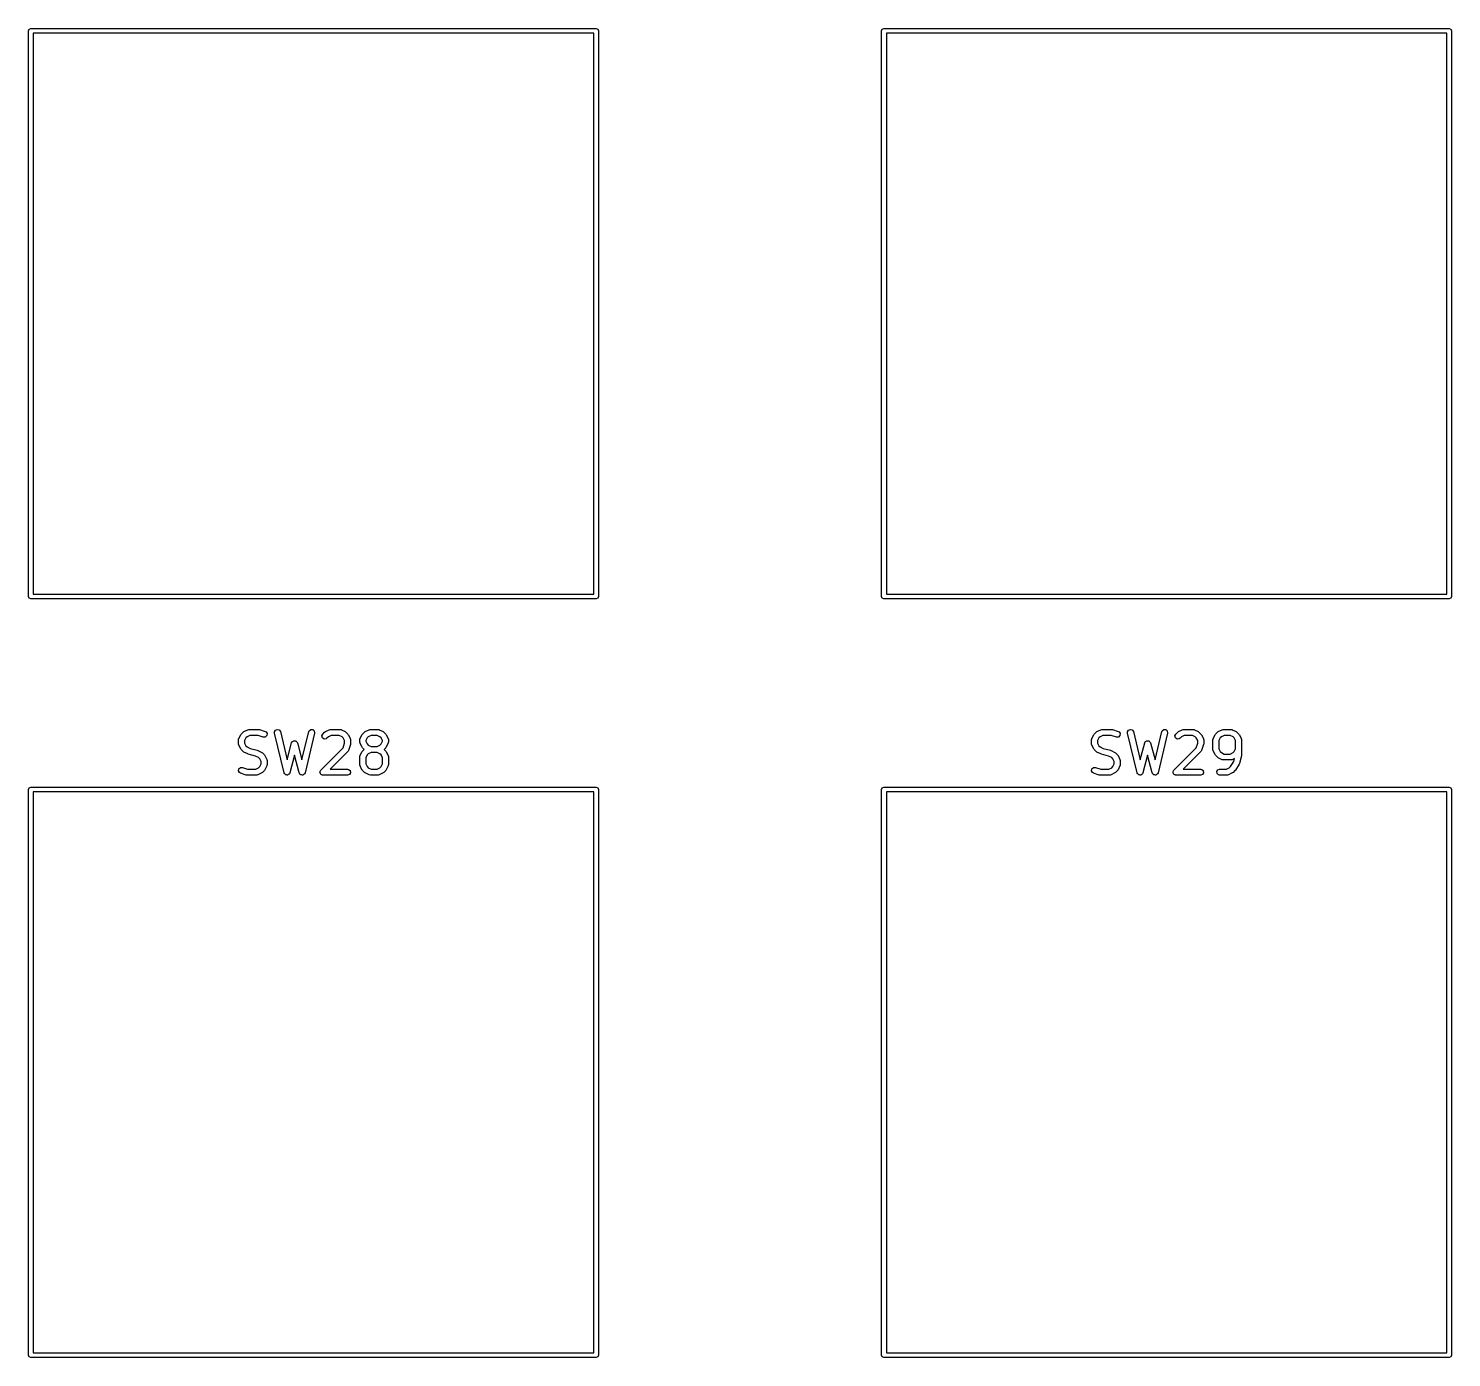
# Model space of a CAD drawing. Extents: x 60 to 196, y -152 to -29.
# Drawn here: x 80.95 to 116.7, y -121.46 to -88.09 of the extents above; entities that cross this region are included whole.
import ezdxf

# ---------------------------------------------------------------- set-up
doc = ezdxf.new("R2010")
doc.units = 0
doc.layers.add('BLACK', color=7, linetype='CONTINUOUS')

msp = doc.modelspace()

# ---------------------------------------------------------------- linework, layer by layer
at = {"layer": 'BLACK', "linetype": 'CONTINUOUS'}
for p, q in [((80.9462, -88.15), (80.9638, -88.1076)), ((80.9462, -102.35), (80.9462, -88.15)), ((80.9638, -88.1076), (81.0062, -88.09)), ((81.0062, -88.09), (95.2062, -88.09)), ((81.0662, -88.21), (81.0662, -102.29)), ((95.1462, -88.21), (81.0662, -88.21)), ((95.1462, -102.29), (95.1462, -88.21)), ((95.2062, -88.09), (95.2487, -88.1076)), ((95.2487, -88.1076), (95.2662, -88.15)), ((95.2662, -88.15), (95.2662, -102.35)), ((102.377, -88.15), (102.395, -88.1076)), ((102.377, -102.35), (102.377, -88.15)), ((102.395, -88.1076), (102.438, -88.09)), ((102.438, -88.09), (116.637, -88.09)), ((102.498, -88.21), (102.498, -102.29)), ((116.578, -88.21), (102.498, -88.21)), ((116.578, -102.29), (116.578, -88.21)), ((116.637, -88.09), (116.68, -88.1076)), ((116.68, -88.1076), (116.697, -88.15)), ((116.697, -88.15), (116.697, -102.35)), ((80.9638, -102.392), (80.9462, -102.35)), ((81.0062, -102.41), (80.9638, -102.392)), ((95.2062, -102.41), (81.0062, -102.41)), ((81.0662, -102.29), (95.1462, -102.29)), ((95.2487, -102.392), (95.2062, -102.41)), ((95.2662, -102.35), (95.2487, -102.392)), ((102.395, -102.392), (102.377, -102.35)), ((102.438, -102.41), (102.395, -102.392)), ((116.637, -102.41), (102.438, -102.41)), ((102.498, -102.29), (116.578, -102.29)), ((116.68, -102.392), (116.637, -102.41)), ((116.697, -102.35), (116.68, -102.392)), ((86.2773, -105.824), (86.2906, -105.806)), ((86.2906, -105.806), (86.2913, -105.805)), ((86.2913, -105.805), (86.3389, -105.757)), ((86.3389, -105.757), (86.3573, -105.744)), ((86.3573, -105.744), (86.3584, -105.743)), ((86.3584, -105.743), (86.4537, -105.696)), ((86.4537, -105.696), (86.4786, -105.688)), ((86.4786, -105.688), (86.483, -105.689)), ((86.483, -105.689), (86.4872, -105.688)), ((86.4872, -105.688), (86.7253, -105.688)), ((86.7253, -105.688), (86.7474, -105.692)), ((86.7474, -105.692), (86.749, -105.691)), ((86.749, -105.691), (86.8919, -105.739)), ((86.8919, -105.739), (86.9148, -105.751)), ((86.9148, -105.751), (86.9416, -105.795)), ((86.9416, -105.795), (86.9341, -105.846)), ((87.127, -105.754), (87.15, -105.708)), ((87.1285, -105.78), (87.127, -105.754)), ((87.3666, -106.78), (87.1285, -105.78)), ((87.15, -105.708), (87.197, -105.688)), ((87.197, -105.688), (87.2462, -105.702)), ((87.2462, -105.702), (87.2744, -105.745)), ((87.2744, -105.745), (87.4437, -106.456)), ((87.8164, -106.456), (87.9857, -105.745)), ((88.1316, -105.78), (87.8935, -106.78)), ((87.9857, -105.745), (87.996, -105.721)), ((87.996, -105.721), (88.0372, -105.691)), ((88.0372, -105.691), (88.0884, -105.694)), ((88.0884, -105.694), (88.1257, -105.729)), ((88.1257, -105.729), (88.1316, -105.78)), ((88.3173, -105.851), (88.3389, -105.805)), ((88.3389, -105.805), (88.3865, -105.757)), ((88.3865, -105.757), (88.4049, -105.744)), ((88.4049, -105.744), (88.406, -105.743)), ((88.406, -105.743), (88.5013, -105.696)), ((88.5013, -105.696), (88.5262, -105.688)), ((88.5262, -105.688), (88.5306, -105.689)), ((88.5306, -105.689), (88.5348, -105.688)), ((88.5348, -105.688), (88.7729, -105.688)), ((88.7729, -105.688), (88.7986, -105.692)), ((88.7986, -105.692), (88.802, -105.695)), ((88.802, -105.695), (88.8065, -105.696)), ((88.8065, -105.696), (88.9017, -105.743)), ((88.9017, -105.743), (88.9197, -105.757)), ((88.9197, -105.757), (88.9212, -105.757)), ((88.9212, -105.757), (88.9688, -105.805)), ((88.9688, -105.805), (88.9817, -105.823)), ((89.3249, -105.824), (89.3382, -105.806)), ((89.3382, -105.806), (89.3389, -105.805)), ((89.3389, -105.805), (89.3865, -105.757)), ((89.3865, -105.757), (89.4049, -105.744)), ((89.4049, -105.744), (89.406, -105.743)), ((89.406, -105.743), (89.5013, -105.696)), ((89.5013, -105.696), (89.5262, -105.688)), ((89.5262, -105.688), (89.5306, -105.689)), ((89.5306, -105.689), (89.5348, -105.688)), ((89.5348, -105.688), (89.7253, -105.688)), ((89.7253, -105.688), (89.7509, -105.692)), ((89.7509, -105.692), (89.7544, -105.695)), ((89.7544, -105.695), (89.7588, -105.696)), ((89.7588, -105.696), (89.8541, -105.743)), ((89.8541, -105.743), (89.8721, -105.757)), ((89.8721, -105.757), (89.8736, -105.757)), ((89.8736, -105.757), (89.9212, -105.805)), ((89.9212, -105.805), (89.934, -105.823)), ((107.709, -105.824), (107.722, -105.806)), ((107.722, -105.806), (107.723, -105.805)), ((107.723, -105.805), (107.77, -105.757)), ((107.77, -105.757), (107.789, -105.744)), ((107.789, -105.744), (107.79, -105.743)), ((107.79, -105.743), (107.885, -105.696)), ((107.885, -105.696), (107.91, -105.688)), ((107.91, -105.688), (107.914, -105.689)), ((107.914, -105.689), (107.918, -105.688)), ((107.918, -105.688), (108.157, -105.688)), ((108.157, -105.688), (108.179, -105.692)), ((108.179, -105.692), (108.18, -105.691)), ((108.18, -105.691), (108.323, -105.739)), ((108.323, -105.739), (108.346, -105.751)), ((108.346, -105.751), (108.373, -105.795)), ((108.373, -105.795), (108.365, -105.846)), ((108.558, -105.754), (108.581, -105.708)), ((108.56, -105.78), (108.558, -105.754)), ((108.798, -106.78), (108.56, -105.78)), ((108.581, -105.708), (108.628, -105.688)), ((108.628, -105.688), (108.677, -105.702)), ((108.677, -105.702), (108.706, -105.745)), ((108.706, -105.745), (108.875, -106.456)), ((109.248, -106.456), (109.417, -105.745)), ((109.563, -105.78), (109.325, -106.78)), ((109.417, -105.745), (109.427, -105.721)), ((109.427, -105.721), (109.468, -105.691)), ((109.468, -105.691), (109.52, -105.694)), ((109.52, -105.694), (109.557, -105.729)), ((109.557, -105.729), (109.563, -105.78)), ((109.748, -105.851), (109.77, -105.805)), ((109.77, -105.805), (109.818, -105.757)), ((109.818, -105.757), (109.836, -105.744)), ((109.836, -105.744), (109.837, -105.743)), ((109.837, -105.743), (109.933, -105.696)), ((109.933, -105.696), (109.957, -105.688)), ((109.957, -105.688), (109.962, -105.689)), ((109.962, -105.689), (109.966, -105.688)), ((109.966, -105.688), (110.204, -105.688)), ((110.204, -105.688), (110.23, -105.692)), ((110.23, -105.692), (110.233, -105.695)), ((110.233, -105.695), (110.238, -105.696)), ((110.238, -105.696), (110.333, -105.743)), ((110.333, -105.743), (110.351, -105.757)), ((110.351, -105.757), (110.352, -105.757)), ((110.352, -105.757), (110.4, -105.805)), ((110.4, -105.805), (110.413, -105.823)), ((110.756, -105.824), (110.769, -105.806)), ((110.769, -105.806), (110.77, -105.805)), ((110.77, -105.805), (110.818, -105.757)), ((110.818, -105.757), (110.836, -105.744)), ((110.836, -105.744), (110.837, -105.743)), ((110.837, -105.743), (110.933, -105.696)), ((110.933, -105.696), (110.957, -105.688)), ((110.957, -105.688), (110.962, -105.689)), ((110.962, -105.689), (110.966, -105.688)), ((110.966, -105.688), (111.157, -105.688)), ((111.157, -105.688), (111.182, -105.692)), ((111.182, -105.692), (111.186, -105.695)), ((111.186, -105.695), (111.19, -105.696)), ((111.19, -105.696), (111.285, -105.743)), ((111.285, -105.743), (111.303, -105.757)), ((111.303, -105.757), (111.305, -105.757)), ((111.305, -105.757), (111.352, -105.805)), ((111.352, -105.805), (111.365, -105.823)), ((86.2217, -105.953), (86.2262, -105.927)), ((86.2217, -106.048), (86.2217, -105.953)), ((86.2233, -106.053), (86.2217, -106.048)), ((86.2222, -106.057), (86.2233, -106.053)), ((86.2296, -106.082), (86.2222, -106.057)), ((86.2262, -105.927), (86.2291, -105.924)), ((86.2291, -105.924), (86.2296, -105.92)), ((86.2296, -105.92), (86.2773, -105.824)), ((86.2773, -106.177), (86.2296, -106.082)), ((86.2785, -106.178), (86.2773, -106.177)), ((86.2913, -106.197), (86.2785, -106.178)), ((86.406, -105.902), (86.3717, -105.971)), ((86.3717, -105.971), (86.3717, -106.031)), ((86.3717, -106.031), (86.406, -106.099)), ((86.4364, -105.872), (86.406, -105.902)), ((86.406, -106.099), (86.4364, -106.13)), ((86.5049, -105.838), (86.4364, -105.872)), ((86.4364, -106.13), (86.5134, -106.168)), ((86.7131, -105.838), (86.5049, -105.838)), ((86.5134, -106.168), (86.6959, -106.214)), ((86.8444, -105.881), (86.7131, -105.838)), ((86.8957, -105.88), (86.8444, -105.881)), ((86.9341, -105.846), (86.8957, -105.88)), ((87.4437, -106.456), (87.5576, -106.029)), ((87.5576, -106.029), (87.5686, -106.005)), ((87.5686, -106.005), (87.5742, -106.001)), ((87.5742, -106.001), (87.5771, -105.995)), ((87.5771, -105.995), (87.5947, -105.987)), ((87.5947, -105.987), (87.6106, -105.976)), ((87.6106, -105.976), (87.6174, -105.977)), ((87.6174, -105.977), (87.6236, -105.974)), ((87.6236, -105.974), (87.6423, -105.979)), ((87.6423, -105.979), (87.6617, -105.98)), ((87.6617, -105.98), (87.6665, -105.985)), ((87.6665, -105.985), (87.6731, -105.987)), ((87.6731, -105.987), (87.6843, -106.003)), ((87.6843, -106.003), (87.698, -106.017)), ((87.698, -106.017), (87.6986, -106.023)), ((87.6986, -106.023), (87.7025, -106.029)), ((87.7025, -106.029), (87.8164, -106.456)), ((88.2913, -106.71), (88.8502, -106.151)), ((88.3305, -105.901), (88.3173, -105.851)), ((88.3726, -105.93), (88.3305, -105.901)), ((88.4237, -105.926), (88.3726, -105.93)), ((88.445, -105.911), (88.4237, -105.926)), ((88.484, -105.872), (88.445, -105.911)), ((88.5525, -105.838), (88.484, -105.872)), ((88.7552, -105.838), (88.5525, -105.838)), ((88.8237, -105.872), (88.7552, -105.838)), ((88.8541, -105.902), (88.8237, -105.872)), ((88.8502, -106.151), (88.8884, -106.036)), ((88.8884, -105.971), (88.8541, -105.902)), ((88.8884, -106.036), (88.8884, -105.971)), ((88.9817, -105.823), (88.9829, -105.824)), ((88.9829, -105.824), (89.0305, -105.92)), ((89.0345, -106.072), (88.9869, -106.215)), ((89.0305, -105.92), (89.0379, -105.945)), ((89.0384, -106.048), (89.0345, -106.07)), ((89.0345, -106.07), (89.0345, -106.072)), ((89.0379, -105.945), (89.0369, -105.949)), ((89.0369, -105.949), (89.0384, -105.953)), ((89.0384, -105.953), (89.0384, -106.048)), ((89.2693, -105.953), (89.2739, -105.927)), ((89.2693, -106.001), (89.2693, -105.953)), ((89.2709, -106.005), (89.2693, -106.001)), ((89.2698, -106.009), (89.2709, -106.005)), ((89.2773, -106.034), (89.2698, -106.009)), ((89.2739, -105.927), (89.2767, -105.924)), ((89.2767, -105.924), (89.2773, -105.92)), ((89.2773, -105.92), (89.3249, -105.824)), ((89.3249, -106.129), (89.2773, -106.034)), ((89.3261, -106.131), (89.3249, -106.129)), ((89.3389, -106.149), (89.3261, -106.131)), ((89.3811, -106.191), (89.3389, -106.149)), ((89.4536, -105.902), (89.4193, -105.971)), ((89.4193, -105.971), (89.4193, -105.983)), ((89.4193, -105.983), (89.4536, -106.052)), ((89.484, -105.872), (89.4536, -105.902)), ((89.4536, -106.052), (89.484, -106.082)), ((89.5525, -105.838), (89.484, -105.872)), ((89.484, -106.082), (89.5525, -106.116)), ((89.7076, -105.838), (89.5525, -105.838)), ((89.5525, -106.116), (89.7076, -106.116)), ((89.7761, -105.872), (89.7076, -105.838)), ((89.7076, -106.116), (89.7761, -106.082)), ((89.8065, -105.902), (89.7761, -105.872)), ((89.7761, -106.082), (89.8065, -106.052)), ((89.8408, -105.971), (89.8065, -105.902)), ((89.8065, -106.052), (89.8408, -105.983)), ((89.8408, -105.983), (89.8408, -105.971)), ((89.9212, -106.149), (89.879, -106.191)), ((89.9219, -106.148), (89.9212, -106.149)), ((89.9352, -106.129), (89.9219, -106.148)), ((89.934, -105.823), (89.9352, -105.824)), ((89.9352, -105.824), (89.9829, -105.92)), ((89.9829, -106.034), (89.9352, -106.129)), ((89.9829, -105.92), (89.9903, -105.945)), ((89.9834, -106.03), (89.9829, -106.034)), ((89.9862, -106.026), (89.9834, -106.03)), ((89.9908, -106.001), (89.9862, -106.026)), ((89.9903, -105.945), (89.9892, -105.949)), ((89.9892, -105.949), (89.9908, -105.953)), ((89.9908, -105.953), (89.9908, -106.001)), ((107.653, -105.953), (107.657, -105.927)), ((107.653, -106.048), (107.653, -105.953)), ((107.655, -106.053), (107.653, -106.048)), ((107.653, -106.057), (107.655, -106.053)), ((107.661, -106.082), (107.653, -106.057)), ((107.657, -105.927), (107.66, -105.924)), ((107.66, -105.924), (107.661, -105.92)), ((107.661, -105.92), (107.709, -105.824)), ((107.709, -106.177), (107.661, -106.082)), ((107.71, -106.178), (107.709, -106.177)), ((107.723, -106.197), (107.71, -106.178)), ((107.837, -105.902), (107.803, -105.971)), ((107.803, -105.971), (107.803, -106.031)), ((107.803, -106.031), (107.837, -106.099)), ((107.868, -105.872), (107.837, -105.902)), ((107.837, -106.099), (107.868, -106.13)), ((107.936, -105.838), (107.868, -105.872)), ((107.868, -106.13), (107.945, -106.168)), ((108.144, -105.838), (107.936, -105.838)), ((107.945, -106.168), (108.127, -106.214)), ((108.276, -105.881), (108.144, -105.838)), ((108.327, -105.88), (108.276, -105.881)), ((108.365, -105.846), (108.327, -105.88)), ((108.875, -106.456), (108.989, -106.029)), ((108.989, -106.029), (109, -106.005)), ((109, -106.005), (109.005, -106.001)), ((109.005, -106.001), (109.008, -105.995)), ((109.008, -105.995), (109.026, -105.987)), ((109.026, -105.987), (109.042, -105.976)), ((109.042, -105.976), (109.049, -105.977)), ((109.049, -105.977), (109.055, -105.974)), ((109.055, -105.974), (109.074, -105.979)), ((109.074, -105.979), (109.093, -105.98)), ((109.093, -105.98), (109.098, -105.985)), ((109.098, -105.985), (109.104, -105.987)), ((109.104, -105.987), (109.116, -106.003)), ((109.116, -106.003), (109.129, -106.017)), ((109.129, -106.017), (109.13, -106.023)), ((109.13, -106.023), (109.134, -106.029)), ((109.134, -106.029), (109.248, -106.456)), ((109.723, -106.71), (110.281, -106.151)), ((109.762, -105.901), (109.748, -105.851)), ((109.804, -105.93), (109.762, -105.901)), ((109.855, -105.926), (109.804, -105.93)), ((109.876, -105.911), (109.855, -105.926)), ((109.915, -105.872), (109.876, -105.911)), ((109.984, -105.838), (109.915, -105.872)), ((110.186, -105.838), (109.984, -105.838)), ((110.255, -105.872), (110.186, -105.838)), ((110.285, -105.902), (110.255, -105.872)), ((110.281, -106.151), (110.32, -106.036)), ((110.32, -105.971), (110.285, -105.902)), ((110.32, -106.036), (110.32, -105.971)), ((110.413, -105.823), (110.414, -105.824)), ((110.414, -105.824), (110.462, -105.92)), ((110.466, -106.072), (110.418, -106.215)), ((110.462, -105.92), (110.469, -105.945)), ((110.47, -106.048), (110.466, -106.07)), ((110.466, -106.07), (110.466, -106.072)), ((110.469, -105.945), (110.468, -105.949)), ((110.468, -105.949), (110.47, -105.953)), ((110.47, -105.953), (110.47, -106.048)), ((110.701, -105.953), (110.705, -105.927)), ((110.701, -106.191), (110.701, -105.953)), ((110.705, -105.927), (110.708, -105.924)), ((110.708, -105.924), (110.709, -105.92)), ((110.709, -105.92), (110.756, -105.824)), ((110.885, -105.902), (110.851, -105.971)), ((110.851, -105.971), (110.851, -106.173)), ((110.851, -106.173), (110.885, -106.242)), ((110.915, -105.872), (110.885, -105.902)), ((110.984, -105.838), (110.915, -105.872)), ((111.139, -105.838), (110.984, -105.838)), ((111.207, -105.872), (111.139, -105.838)), ((111.238, -105.902), (111.207, -105.872)), ((111.272, -105.971), (111.238, -105.902)), ((111.238, -106.242), (111.272, -106.173)), ((111.272, -106.173), (111.272, -105.971)), ((111.365, -105.823), (111.366, -105.824)), ((111.366, -105.824), (111.414, -105.92)), ((111.414, -105.92), (111.422, -105.945)), ((111.422, -105.945), (111.42, -105.949)), ((111.42, -105.949), (111.422, -105.953)), ((111.422, -105.953), (111.422, -106.334)), ((86.3389, -106.244), (86.2913, -106.197)), ((86.3404, -106.245), (86.3389, -106.244)), ((86.3584, -106.258), (86.3404, -106.245)), ((86.4537, -106.306), (86.3584, -106.258)), ((86.4572, -106.306), (86.4537, -106.306)), ((86.469, -106.312), (86.4572, -106.306)), ((86.6515, -106.357), (86.469, -106.312)), ((86.7285, -106.396), (86.6515, -106.357)), ((86.6959, -106.214), (86.7077, -106.219)), ((86.7077, -106.219), (86.7112, -106.219)), ((86.7112, -106.219), (86.8065, -106.267)), ((86.7589, -106.426), (86.7285, -106.396)), ((86.7932, -106.495), (86.7589, -106.426)), ((86.7932, -106.554), (86.7932, -106.495)), ((86.8065, -106.267), (86.8245, -106.28)), ((86.8245, -106.28), (86.8259, -106.281)), ((86.8259, -106.281), (86.8736, -106.329)), ((86.8736, -106.329), (86.8864, -106.347)), ((86.8864, -106.347), (86.8876, -106.348)), ((86.8876, -106.348), (86.9352, -106.443)), ((86.9352, -106.443), (86.9427, -106.468)), ((86.9427, -106.468), (86.9416, -106.473)), ((86.9416, -106.473), (86.9432, -106.477)), ((86.9432, -106.477), (86.9432, -106.572)), ((87.6301, -106.339), (87.5121, -106.782)), ((87.7481, -106.782), (87.6301, -106.339)), ((88.9688, -106.244), (88.5254, -106.688)), ((88.9707, -106.24), (88.9688, -106.244)), ((88.9745, -106.238), (88.9707, -106.24)), ((88.9869, -106.215), (88.9745, -106.238)), ((89.2693, -106.382), (89.2739, -106.356)), ((89.2693, -106.572), (89.2693, -106.382)), ((89.2739, -106.356), (89.2767, -106.353)), ((89.2767, -106.353), (89.2773, -106.348)), ((89.2773, -106.348), (89.3249, -106.253)), ((89.3249, -106.253), (89.3382, -106.235)), ((89.3382, -106.235), (89.3389, -106.233)), ((89.3389, -106.233), (89.3811, -106.191)), ((89.4536, -106.331), (89.4193, -106.399)), ((89.4193, -106.399), (89.4193, -106.554)), ((89.484, -106.3), (89.4536, -106.331)), ((89.5525, -106.266), (89.484, -106.3)), ((89.7076, -106.266), (89.5525, -106.266)), ((89.7761, -106.3), (89.7076, -106.266)), ((89.8065, -106.331), (89.7761, -106.3)), ((89.8408, -106.399), (89.8065, -106.331)), ((89.8408, -106.554), (89.8408, -106.399)), ((89.879, -106.191), (89.9212, -106.233)), ((89.9212, -106.233), (89.934, -106.252)), ((89.934, -106.252), (89.9352, -106.253)), ((89.9352, -106.253), (89.9829, -106.348)), ((89.9829, -106.348), (89.9903, -106.373)), ((89.9903, -106.373), (89.9892, -106.377)), ((89.9892, -106.377), (89.9908, -106.382)), ((89.9908, -106.382), (89.9908, -106.572)), ((107.77, -106.244), (107.723, -106.197)), ((107.772, -106.245), (107.77, -106.244)), ((107.79, -106.258), (107.772, -106.245)), ((107.885, -106.306), (107.79, -106.258)), ((107.888, -106.306), (107.885, -106.306)), ((107.9, -106.312), (107.888, -106.306)), ((108.083, -106.357), (107.9, -106.312)), ((108.16, -106.396), (108.083, -106.357)), ((108.127, -106.214), (108.139, -106.219)), ((108.139, -106.219), (108.142, -106.219)), ((108.142, -106.219), (108.238, -106.267)), ((108.19, -106.426), (108.16, -106.396)), ((108.224, -106.495), (108.19, -106.426)), ((108.224, -106.554), (108.224, -106.495)), ((108.238, -106.267), (108.256, -106.28)), ((108.256, -106.28), (108.257, -106.281)), ((108.257, -106.281), (108.305, -106.329)), ((108.305, -106.329), (108.318, -106.347)), ((108.318, -106.347), (108.319, -106.348)), ((108.319, -106.348), (108.366, -106.443)), ((108.366, -106.443), (108.374, -106.468)), ((108.374, -106.468), (108.373, -106.473)), ((108.373, -106.473), (108.374, -106.477)), ((108.374, -106.477), (108.374, -106.572)), ((109.061, -106.339), (108.943, -106.782)), ((109.179, -106.782), (109.061, -106.339)), ((110.4, -106.244), (109.957, -106.688)), ((110.402, -106.24), (110.4, -106.244)), ((110.406, -106.238), (110.402, -106.24)), ((110.418, -106.215), (110.406, -106.238)), ((110.702, -106.195), (110.701, -106.191)), ((110.701, -106.2), (110.702, -106.195)), ((110.709, -106.225), (110.701, -106.2)), ((110.756, -106.32), (110.709, -106.225)), ((110.757, -106.321), (110.756, -106.32)), ((110.77, -106.339), (110.757, -106.321)), ((110.818, -106.387), (110.77, -106.339)), ((110.819, -106.388), (110.818, -106.387)), ((110.837, -106.401), (110.819, -106.388)), ((110.933, -106.449), (110.837, -106.401)), ((110.885, -106.242), (110.915, -106.272)), ((110.915, -106.272), (110.984, -106.307)), ((110.937, -106.449), (110.933, -106.449)), ((110.94, -106.452), (110.937, -106.449)), ((110.966, -106.457), (110.94, -106.452)), ((111.157, -106.457), (110.966, -106.457)), ((110.984, -106.307), (111.139, -106.307)), ((111.139, -106.307), (111.207, -106.272)), ((111.146, -106.62), (111.23, -106.494)), ((111.161, -106.455), (111.157, -106.457)), ((111.165, -106.456), (111.161, -106.455)), ((111.19, -106.449), (111.165, -106.456)), ((111.248, -106.42), (111.19, -106.449)), ((111.207, -106.272), (111.238, -106.242)), ((111.23, -106.494), (111.248, -106.42)), ((111.42, -106.352), (111.372, -106.543)), ((111.422, -106.334), (111.419, -106.349)), ((111.419, -106.349), (111.42, -106.352)), ((86.2232, -106.73), (86.2308, -106.679)), ((86.2501, -106.774), (86.2232, -106.73)), ((86.2308, -106.679), (86.2692, -106.645)), ((86.273, -106.786), (86.2501, -106.774)), ((86.2692, -106.645), (86.3204, -106.644)), ((86.4159, -106.834), (86.273, -106.786)), ((86.3204, -106.644), (86.4518, -106.688)), ((86.4175, -106.834), (86.4159, -106.834)), ((86.4396, -106.838), (86.4175, -106.834)), ((86.6777, -106.838), (86.4396, -106.838)), ((86.4518, -106.688), (86.66, -106.688)), ((86.66, -106.688), (86.7285, -106.653)), ((86.6819, -106.836), (86.6777, -106.838)), ((86.6863, -106.837), (86.6819, -106.836)), ((86.7112, -106.83), (86.6863, -106.837)), ((86.8065, -106.782), (86.7112, -106.83)), ((86.7285, -106.653), (86.7589, -106.623)), ((86.7589, -106.623), (86.7932, -106.554)), ((86.8076, -106.781), (86.8065, -106.782)), ((86.8259, -106.768), (86.8076, -106.781)), ((86.8736, -106.72), (86.8259, -106.768)), ((86.8743, -106.719), (86.8736, -106.72)), ((86.8876, -106.701), (86.8743, -106.719)), ((86.9352, -106.606), (86.8876, -106.701)), ((86.9357, -106.601), (86.9352, -106.606)), ((86.9386, -106.598), (86.9357, -106.601)), ((86.9432, -106.572), (86.9386, -106.598)), ((87.371, -106.787), (87.3666, -106.78)), ((87.3716, -106.794), (87.371, -106.787)), ((87.3847, -106.807), (87.3716, -106.794)), ((87.3949, -106.823), (87.3847, -106.807)), ((87.4024, -106.825), (87.3949, -106.823)), ((87.408, -106.831), (87.4024, -106.825)), ((87.4263, -106.832), (87.408, -106.831)), ((87.444, -106.837), (87.4263, -106.832)), ((87.4512, -106.834), (87.444, -106.837)), ((87.4591, -106.835), (87.4512, -106.834)), ((87.4742, -106.824), (87.4591, -106.835)), ((87.4911, -106.817), (87.4742, -106.824)), ((87.4946, -106.81), (87.4911, -106.817)), ((87.5011, -106.806), (87.4946, -106.81)), ((87.5121, -106.782), (87.5011, -106.806)), ((87.7526, -106.788), (87.7481, -106.782)), ((87.7535, -106.796), (87.7526, -106.788)), ((87.7669, -106.809), (87.7535, -106.796)), ((87.7774, -106.824), (87.7669, -106.809)), ((87.785, -106.826), (87.7774, -106.824)), ((87.7908, -106.831), (87.785, -106.826)), ((87.8092, -106.833), (87.7908, -106.831)), ((87.827, -106.837), (87.8092, -106.833)), ((87.8341, -106.834), (87.827, -106.837)), ((87.842, -106.834), (87.8341, -106.834)), ((87.8568, -106.823), (87.842, -106.834)), ((87.8735, -106.816), (87.8568, -106.823)), ((87.8768, -106.809), (87.8735, -106.816)), ((87.8832, -106.804), (87.8768, -106.809)), ((87.8935, -106.78), (87.8832, -106.804)), ((88.2696, -106.756), (88.2711, -106.753)), ((88.2755, -106.778), (88.2696, -106.756)), ((88.2705, -106.75), (88.2818, -106.73)), ((88.2711, -106.753), (88.2705, -106.75)), ((88.2794, -106.8), (88.2755, -106.778)), ((88.282, -106.802), (88.2794, -106.8)), ((88.2818, -106.73), (88.2913, -106.71)), ((88.2829, -106.806), (88.282, -106.802)), ((88.3014, -106.819), (88.2829, -106.806)), ((88.3187, -106.833), (88.3014, -106.819)), ((88.3233, -106.834), (88.3187, -106.833)), ((88.3249, -106.835), (88.3233, -106.834)), ((88.3282, -106.835), (88.3249, -106.835)), ((88.3443, -106.838), (88.3282, -106.835)), ((88.9634, -106.838), (88.3443, -106.838)), ((88.5254, -106.688), (88.9634, -106.688)), ((88.9634, -106.688), (88.989, -106.692)), ((89.0116, -106.82), (88.9634, -106.838)), ((88.989, -106.692), (89.0283, -106.725)), ((89.0373, -106.776), (89.0116, -106.82)), ((89.0283, -106.725), (89.0373, -106.776)), ((89.2709, -106.576), (89.2693, -106.572)), ((89.2698, -106.581), (89.2709, -106.576)), ((89.2773, -106.606), (89.2698, -106.581)), ((89.3249, -106.701), (89.2773, -106.606)), ((89.3261, -106.702), (89.3249, -106.701)), ((89.3389, -106.72), (89.3261, -106.702)), ((89.3865, -106.768), (89.3389, -106.72)), ((89.388, -106.769), (89.3865, -106.768)), ((89.406, -106.782), (89.388, -106.769)), ((89.5013, -106.83), (89.406, -106.782)), ((89.4193, -106.554), (89.4536, -106.623)), ((89.4536, -106.623), (89.484, -106.653)), ((89.484, -106.653), (89.5525, -106.688)), ((89.5057, -106.83), (89.5013, -106.83)), ((89.5092, -106.833), (89.5057, -106.83)), ((89.5348, -106.838), (89.5092, -106.833)), ((89.7253, -106.838), (89.5348, -106.838)), ((89.5525, -106.688), (89.7076, -106.688)), ((89.7076, -106.688), (89.7761, -106.653)), ((89.7295, -106.836), (89.7253, -106.838)), ((89.7339, -106.837), (89.7295, -106.836)), ((89.7588, -106.83), (89.7339, -106.837)), ((89.8541, -106.782), (89.7588, -106.83)), ((89.7761, -106.653), (89.8065, -106.623)), ((89.8065, -106.623), (89.8408, -106.554)), ((89.8552, -106.781), (89.8541, -106.782)), ((89.8736, -106.768), (89.8552, -106.781)), ((89.9212, -106.72), (89.8736, -106.768)), ((89.9219, -106.719), (89.9212, -106.72)), ((89.9352, -106.701), (89.9219, -106.719)), ((89.9829, -106.606), (89.9352, -106.701)), ((89.9834, -106.601), (89.9829, -106.606)), ((89.9862, -106.598), (89.9834, -106.601)), ((89.9908, -106.572), (89.9862, -106.598)), ((107.654, -106.73), (107.662, -106.679)), ((107.681, -106.774), (107.654, -106.73)), ((107.662, -106.679), (107.7, -106.645)), ((107.704, -106.786), (107.681, -106.774)), ((107.7, -106.645), (107.752, -106.644)), ((107.847, -106.834), (107.704, -106.786)), ((107.752, -106.644), (107.883, -106.688)), ((107.849, -106.834), (107.847, -106.834)), ((107.871, -106.838), (107.849, -106.834)), ((108.109, -106.838), (107.871, -106.838)), ((107.883, -106.688), (108.091, -106.688)), ((108.091, -106.688), (108.16, -106.653)), ((108.113, -106.836), (108.109, -106.838)), ((108.118, -106.837), (108.113, -106.836)), ((108.142, -106.83), (108.118, -106.837)), ((108.238, -106.782), (108.142, -106.83)), ((108.16, -106.653), (108.19, -106.623)), ((108.19, -106.623), (108.224, -106.554)), ((108.239, -106.781), (108.238, -106.782)), ((108.257, -106.768), (108.239, -106.781)), ((108.305, -106.72), (108.257, -106.768)), ((108.306, -106.719), (108.305, -106.72)), ((108.319, -106.701), (108.306, -106.719)), ((108.366, -106.606), (108.319, -106.701)), ((108.367, -106.601), (108.366, -106.606)), ((108.37, -106.598), (108.367, -106.601)), ((108.374, -106.572), (108.37, -106.598)), ((108.802, -106.787), (108.798, -106.78)), ((108.803, -106.794), (108.802, -106.787)), ((108.816, -106.807), (108.803, -106.794)), ((108.826, -106.823), (108.816, -106.807)), ((108.834, -106.825), (108.826, -106.823)), ((108.839, -106.831), (108.834, -106.825)), ((108.858, -106.832), (108.839, -106.831)), ((108.875, -106.837), (108.858, -106.832)), ((108.882, -106.834), (108.875, -106.837)), ((108.89, -106.835), (108.882, -106.834)), ((108.905, -106.824), (108.89, -106.835)), ((108.922, -106.817), (108.905, -106.824)), ((108.926, -106.81), (108.922, -106.817)), ((108.932, -106.806), (108.926, -106.81)), ((108.943, -106.782), (108.932, -106.806)), ((109.184, -106.788), (109.179, -106.782)), ((109.185, -106.796), (109.184, -106.788)), ((109.198, -106.809), (109.185, -106.796)), ((109.209, -106.824), (109.198, -106.809)), ((109.216, -106.826), (109.209, -106.824)), ((109.222, -106.831), (109.216, -106.826)), ((109.24, -106.833), (109.222, -106.831)), ((109.258, -106.837), (109.24, -106.833)), ((109.265, -106.834), (109.258, -106.837)), ((109.273, -106.834), (109.265, -106.834)), ((109.288, -106.823), (109.273, -106.834)), ((109.305, -106.816), (109.288, -106.823)), ((109.308, -106.809), (109.305, -106.816)), ((109.314, -106.804), (109.308, -106.809)), ((109.325, -106.78), (109.314, -106.804)), ((109.701, -106.756), (109.702, -106.753)), ((109.707, -106.778), (109.701, -106.756)), ((109.702, -106.75), (109.713, -106.73)), ((109.702, -106.753), (109.702, -106.75)), ((109.711, -106.8), (109.707, -106.778)), ((109.713, -106.802), (109.711, -106.8)), ((109.713, -106.73), (109.723, -106.71)), ((109.714, -106.806), (109.713, -106.802)), ((109.733, -106.819), (109.714, -106.806)), ((109.75, -106.833), (109.733, -106.819)), ((109.755, -106.834), (109.75, -106.833)), ((109.756, -106.835), (109.755, -106.834)), ((109.759, -106.835), (109.756, -106.835)), ((109.776, -106.838), (109.759, -106.835)), ((110.395, -106.838), (109.776, -106.838)), ((109.957, -106.688), (110.395, -106.688)), ((110.395, -106.688), (110.42, -106.692)), ((110.443, -106.82), (110.395, -106.838)), ((110.42, -106.692), (110.46, -106.725)), ((110.469, -106.776), (110.443, -106.82)), ((110.46, -106.725), (110.469, -106.776)), ((110.797, -106.75), (110.823, -106.705)), ((110.806, -106.8), (110.797, -106.75)), ((110.845, -106.833), (110.806, -106.8)), ((110.823, -106.705), (110.871, -106.688)), ((110.871, -106.838), (110.845, -106.833)), ((110.871, -106.688), (111.044, -106.688)), ((111.061, -106.838), (110.871, -106.838)), ((111.044, -106.688), (111.112, -106.653)), ((111.066, -106.836), (111.061, -106.838)), ((111.07, -106.837), (111.066, -106.836)), ((111.095, -106.83), (111.07, -106.837)), ((111.19, -106.782), (111.095, -106.83)), ((111.112, -106.653), (111.146, -106.62)), ((111.191, -106.781), (111.19, -106.782)), ((111.21, -106.768), (111.191, -106.781)), ((111.257, -106.72), (111.21, -106.768)), ((111.259, -106.717), (111.257, -106.72)), ((111.267, -106.709), (111.259, -106.717)), ((111.362, -106.566), (111.267, -106.709)), ((111.372, -106.543), (111.362, -106.566)), ((111.362, -106.566), (111.362, -106.566)), ((80.9462, -107.2), (80.9638, -107.158)), ((80.9462, -121.4), (80.9462, -107.2)), ((80.9638, -107.158), (81.0062, -107.14)), ((81.0062, -107.14), (95.2062, -107.14)), ((95.2062, -107.14), (95.2487, -107.158)), ((95.2487, -107.158), (95.2662, -107.2)), ((95.2662, -107.2), (95.2662, -121.4)), ((102.377, -107.2), (102.395, -107.158)), ((102.377, -121.4), (102.377, -107.2)), ((102.395, -107.158), (102.438, -107.14)), ((102.438, -107.14), (116.637, -107.14)), ((116.637, -107.14), (116.68, -107.158)), ((116.68, -107.158), (116.697, -107.2)), ((116.697, -107.2), (116.697, -121.4)), ((81.0662, -107.26), (81.0662, -121.34)), ((95.1462, -107.26), (81.0662, -107.26)), ((95.1462, -121.34), (95.1462, -107.26)), ((102.498, -107.26), (102.498, -121.34)), ((116.578, -107.26), (102.498, -107.26)), ((116.578, -121.34), (116.578, -107.26)), ((80.9638, -121.442), (80.9462, -121.4)), ((81.0062, -121.46), (80.9638, -121.442)), ((95.2062, -121.46), (81.0062, -121.46)), ((81.0662, -121.34), (95.1462, -121.34)), ((95.2487, -121.442), (95.2062, -121.46)), ((95.2662, -121.4), (95.2487, -121.442)), ((102.395, -121.442), (102.377, -121.4)), ((102.438, -121.46), (102.395, -121.442)), ((116.637, -121.46), (102.438, -121.46)), ((102.498, -121.34), (116.578, -121.34)), ((116.68, -121.442), (116.637, -121.46)), ((116.697, -121.4), (116.68, -121.442))]:
    msp.add_line(p, q, dxfattribs=at)

doc.saveas('drawing.dxf')
